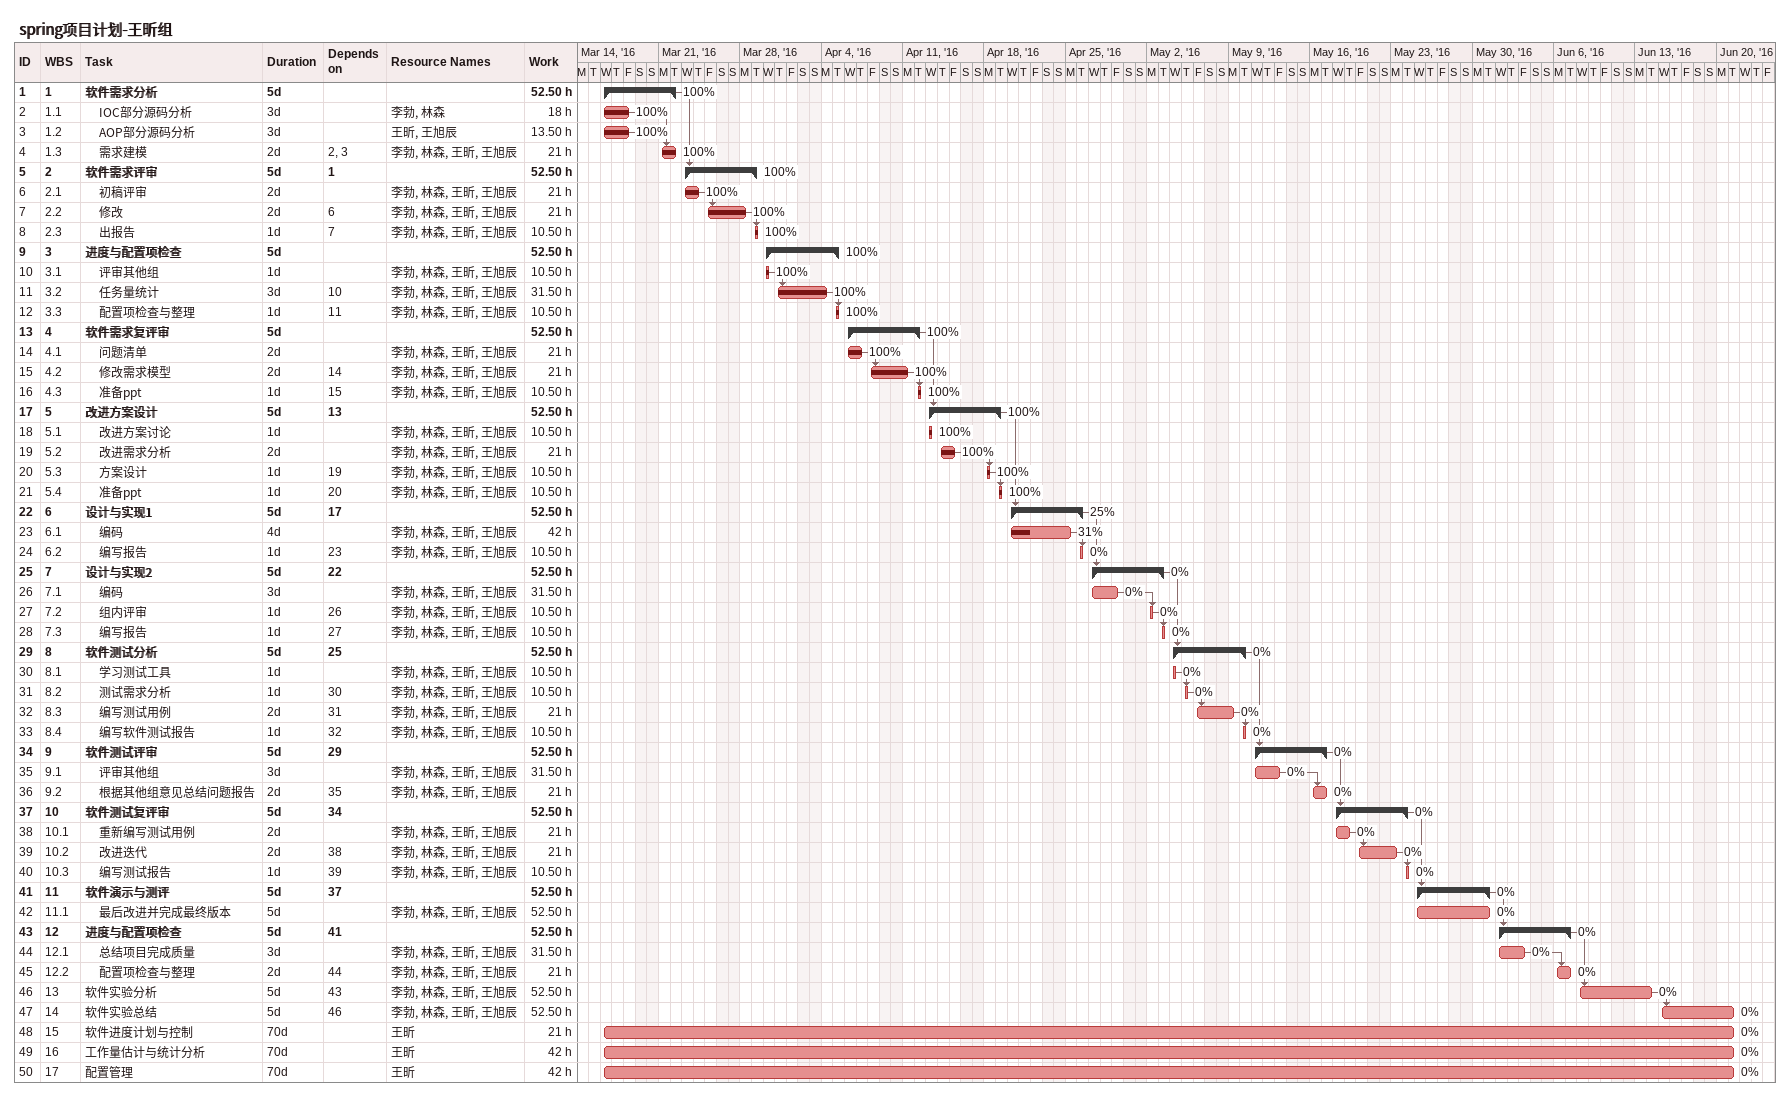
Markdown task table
spring项目计划-王昕组

| ID | WBS | Task | Duration | Start | Finish | Predecessors | Resources | % complete | Work (h) |
|---|---|---|---|---|---|---|---|---|---|
| 1 | 1 | **软件需求分析** | 5d | 2016-03-16 | 2016-03-22 |  |  | 100 | 52.50 |
| 2 | 1.1 | IOC部分源码分析 | 3d | 2016-03-16 | 2016-03-18 |  | 李勃, 林森 | 100 | 18 |
| 3 | 1.2 | AOP部分源码分析 | 3d | 2016-03-16 | 2016-03-18 |  | 王昕, 王旭辰 | 100 | 13.50 |
| 4 | 1.3 | 需求建模 | 2d | 2016-03-21 | 2016-03-22 | 2, 3 | 李勃, 林森, 王昕, 王旭辰 | 100 | 21 |
| 5 | 2 | **软件需求评审** | 5d | 2016-03-23 | 2016-03-29 | 1 |  | 100 | 52.50 |
| 6 | 2.1 | 初稿评审 | 2d | 2016-03-23 | 2016-03-24 |  | 李勃, 林森, 王昕, 王旭辰 | 100 | 21 |
| 7 | 2.2 | 修改 | 2d | 2016-03-25 | 2016-03-28 | 6 | 李勃, 林森, 王昕, 王旭辰 | 100 | 21 |
| 8 | 2.3 | 出报告 | 1d | 2016-03-29 | 2016-03-29 | 7 | 李勃, 林森, 王昕, 王旭辰 | 100 | 10.50 |
| 9 | 3 | **进度与配置项检查** | 5d | 2016-03-30 | 2016-04-05 |  |  | 100 | 52.50 |
| 10 | 3.1 | 评审其他组 | 1d | 2016-03-30 | 2016-03-30 |  | 李勃, 林森, 王昕, 王旭辰 | 100 | 10.50 |
| 11 | 3.2 | 任务量统计 | 3d | 2016-03-31 | 2016-04-04 | 10 | 李勃, 林森, 王昕, 王旭辰 | 100 | 31.50 |
| 12 | 3.3 | 配置项检查与整理 | 1d | 2016-04-05 | 2016-04-05 | 11 | 李勃, 林森, 王昕, 王旭辰 | 100 | 10.50 |
| 13 | 4 | **软件需求复评审** | 5d | 2016-04-06 | 2016-04-12 |  |  | 100 | 52.50 |
| 14 | 4.1 | 问题清单 | 2d | 2016-04-06 | 2016-04-07 |  | 李勃, 林森, 王昕, 王旭辰 | 100 | 21 |
| 15 | 4.2 | 修改需求模型 | 2d | 2016-04-08 | 2016-04-11 | 14 | 李勃, 林森, 王昕, 王旭辰 | 100 | 21 |
| 16 | 4.3 | 准备ppt | 1d | 2016-04-12 | 2016-04-12 | 15 | 李勃, 林森, 王昕, 王旭辰 | 100 | 10.50 |
| 17 | 5 | **改进方案设计** | 5d | 2016-04-13 | 2016-04-19 | 13 |  | 100 | 52.50 |
| 18 | 5.1 | 改进方案讨论 | 1d | 2016-04-13 | 2016-04-13 |  | 李勃, 林森, 王昕, 王旭辰 | 100 | 10.50 |
| 19 | 5.2 | 改进需求分析 | 2d | 2016-04-14 | 2016-04-15 |  | 李勃, 林森, 王昕, 王旭辰 | 100 | 21 |
| 20 | 5.3 | 方案设计 | 1d | 2016-04-18 | 2016-04-18 | 19 | 李勃, 林森, 王昕, 王旭辰 | 100 | 10.50 |
| 21 | 5.4 | 准备ppt | 1d | 2016-04-19 | 2016-04-19 | 20 | 李勃, 林森, 王昕, 王旭辰 | 100 | 10.50 |
| 22 | 6 | **设计与实现1** | 5d | 2016-04-20 | 2016-04-26 | 17 |  | 25 | 52.50 |
| 23 | 6.1 | 编码 | 4d | 2016-04-20 | 2016-04-25 |  | 李勃, 林森, 王昕, 王旭辰 | 31 | 42 |
| 24 | 6.2 | 编写报告 | 1d | 2016-04-26 | 2016-04-26 | 23 | 李勃, 林森, 王昕, 王旭辰 | 0 | 10.50 |
| 25 | 7 | **设计与实现2** | 5d | 2016-04-27 | 2016-05-03 | 22 |  | 0 | 52.50 |
| 26 | 7.1 | 编码 | 3d | 2016-04-27 | 2016-04-29 |  | 李勃, 林森, 王昕, 王旭辰 | 0 | 31.50 |
| 27 | 7.2 | 组内评审 | 1d | 2016-05-02 | 2016-05-02 | 26 | 李勃, 林森, 王昕, 王旭辰 | 0 | 10.50 |
| 28 | 7.3 | 编写报告 | 1d | 2016-05-03 | 2016-05-03 | 27 | 李勃, 林森, 王昕, 王旭辰 | 0 | 10.50 |
| 29 | 8 | **软件测试分析** | 5d | 2016-05-04 | 2016-05-10 | 25 |  | 0 | 52.50 |
| 30 | 8.1 | 学习测试工具 | 1d | 2016-05-04 | 2016-05-04 |  | 李勃, 林森, 王昕, 王旭辰 | 0 | 10.50 |
| 31 | 8.2 | 测试需求分析 | 1d | 2016-05-05 | 2016-05-05 | 30 | 李勃, 林森, 王昕, 王旭辰 | 0 | 10.50 |
| 32 | 8.3 | 编写测试用例 | 2d | 2016-05-06 | 2016-05-09 | 31 | 李勃, 林森, 王昕, 王旭辰 | 0 | 21 |
| 33 | 8.4 | 编写软件测试报告 | 1d | 2016-05-10 | 2016-05-10 | 32 | 李勃, 林森, 王昕, 王旭辰 | 0 | 10.50 |
| 34 | 9 | **软件测试评审** | 5d | 2016-05-11 | 2016-05-17 | 29 |  | 0 | 52.50 |
| 35 | 9.1 | 评审其他组 | 3d | 2016-05-11 | 2016-05-13 |  | 李勃, 林森, 王昕, 王旭辰 | 0 | 31.50 |
| 36 | 9.2 | 根据其他组意见总结问题报告 | 2d | 2016-05-16 | 2016-05-17 | 35 | 李勃, 林森, 王昕, 王旭辰 | 0 | 21 |
| 37 | 10 | **软件测试复评审** | 5d | 2016-05-18 | 2016-05-24 | 34 |  | 0 | 52.50 |
| 38 | 10.1 | 重新编写测试用例 | 2d | 2016-05-18 | 2016-05-19 |  | 李勃, 林森, 王昕, 王旭辰 | 0 | 21 |
| 39 | 10.2 | 改进迭代 | 2d | 2016-05-20 | 2016-05-23 | 38 | 李勃, 林森, 王昕, 王旭辰 | 0 | 21 |
| 40 | 10.3 | 编写测试报告 | 1d | 2016-05-24 | 2016-05-24 | 39 | 李勃, 林森, 王昕, 王旭辰 | 0 | 10.50 |
| 41 | 11 | **软件演示与测评** | 5d | 2016-05-25 | 2016-05-31 | 37 |  | 0 | 52.50 |
| 42 | 11.1 | 最后改进并完成最终版本 | 5d | 2016-05-25 | 2016-05-31 |  | 李勃, 林森, 王昕, 王旭辰 | 0 | 52.50 |
| 43 | 12 | **进度与配置项检查** | 5d | 2016-06-01 | 2016-06-07 | 41 |  | 0 | 52.50 |
| 44 | 12.1 | 总结项目完成质量 | 3d | 2016-06-01 | 2016-06-03 |  | 李勃, 林森, 王昕, 王旭辰 | 0 | 31.50 |
| 45 | 12.2 | 配置项检查与整理 | 2d | 2016-06-06 | 2016-06-07 | 44 | 李勃, 林森, 王昕, 王旭辰 | 0 | 21 |
| 46 | 13 | 软件实验分析 | 5d | 2016-06-08 | 2016-06-14 | 43 | 李勃, 林森, 王昕, 王旭辰 | 0 | 52.50 |
| 47 | 14 | 软件实验总结 | 5d | 2016-06-15 | 2016-06-21 | 46 | 李勃, 林森, 王昕, 王旭辰 | 0 | 52.50 |
| 48 | 15 | 软件进度计划与控制 | 70d | 2016-03-16 | 2016-06-21 |  | 王昕 | 0 | 21 |
| 49 | 16 | 工作量估计与统计分析 | 70d | 2016-03-16 | 2016-06-21 |  | 王昕 | 0 | 42 |
| 50 | 17 | 配置管理 | 70d | 2016-03-16 | 2016-06-21 |  | 王昕 | 0 | 42 |
